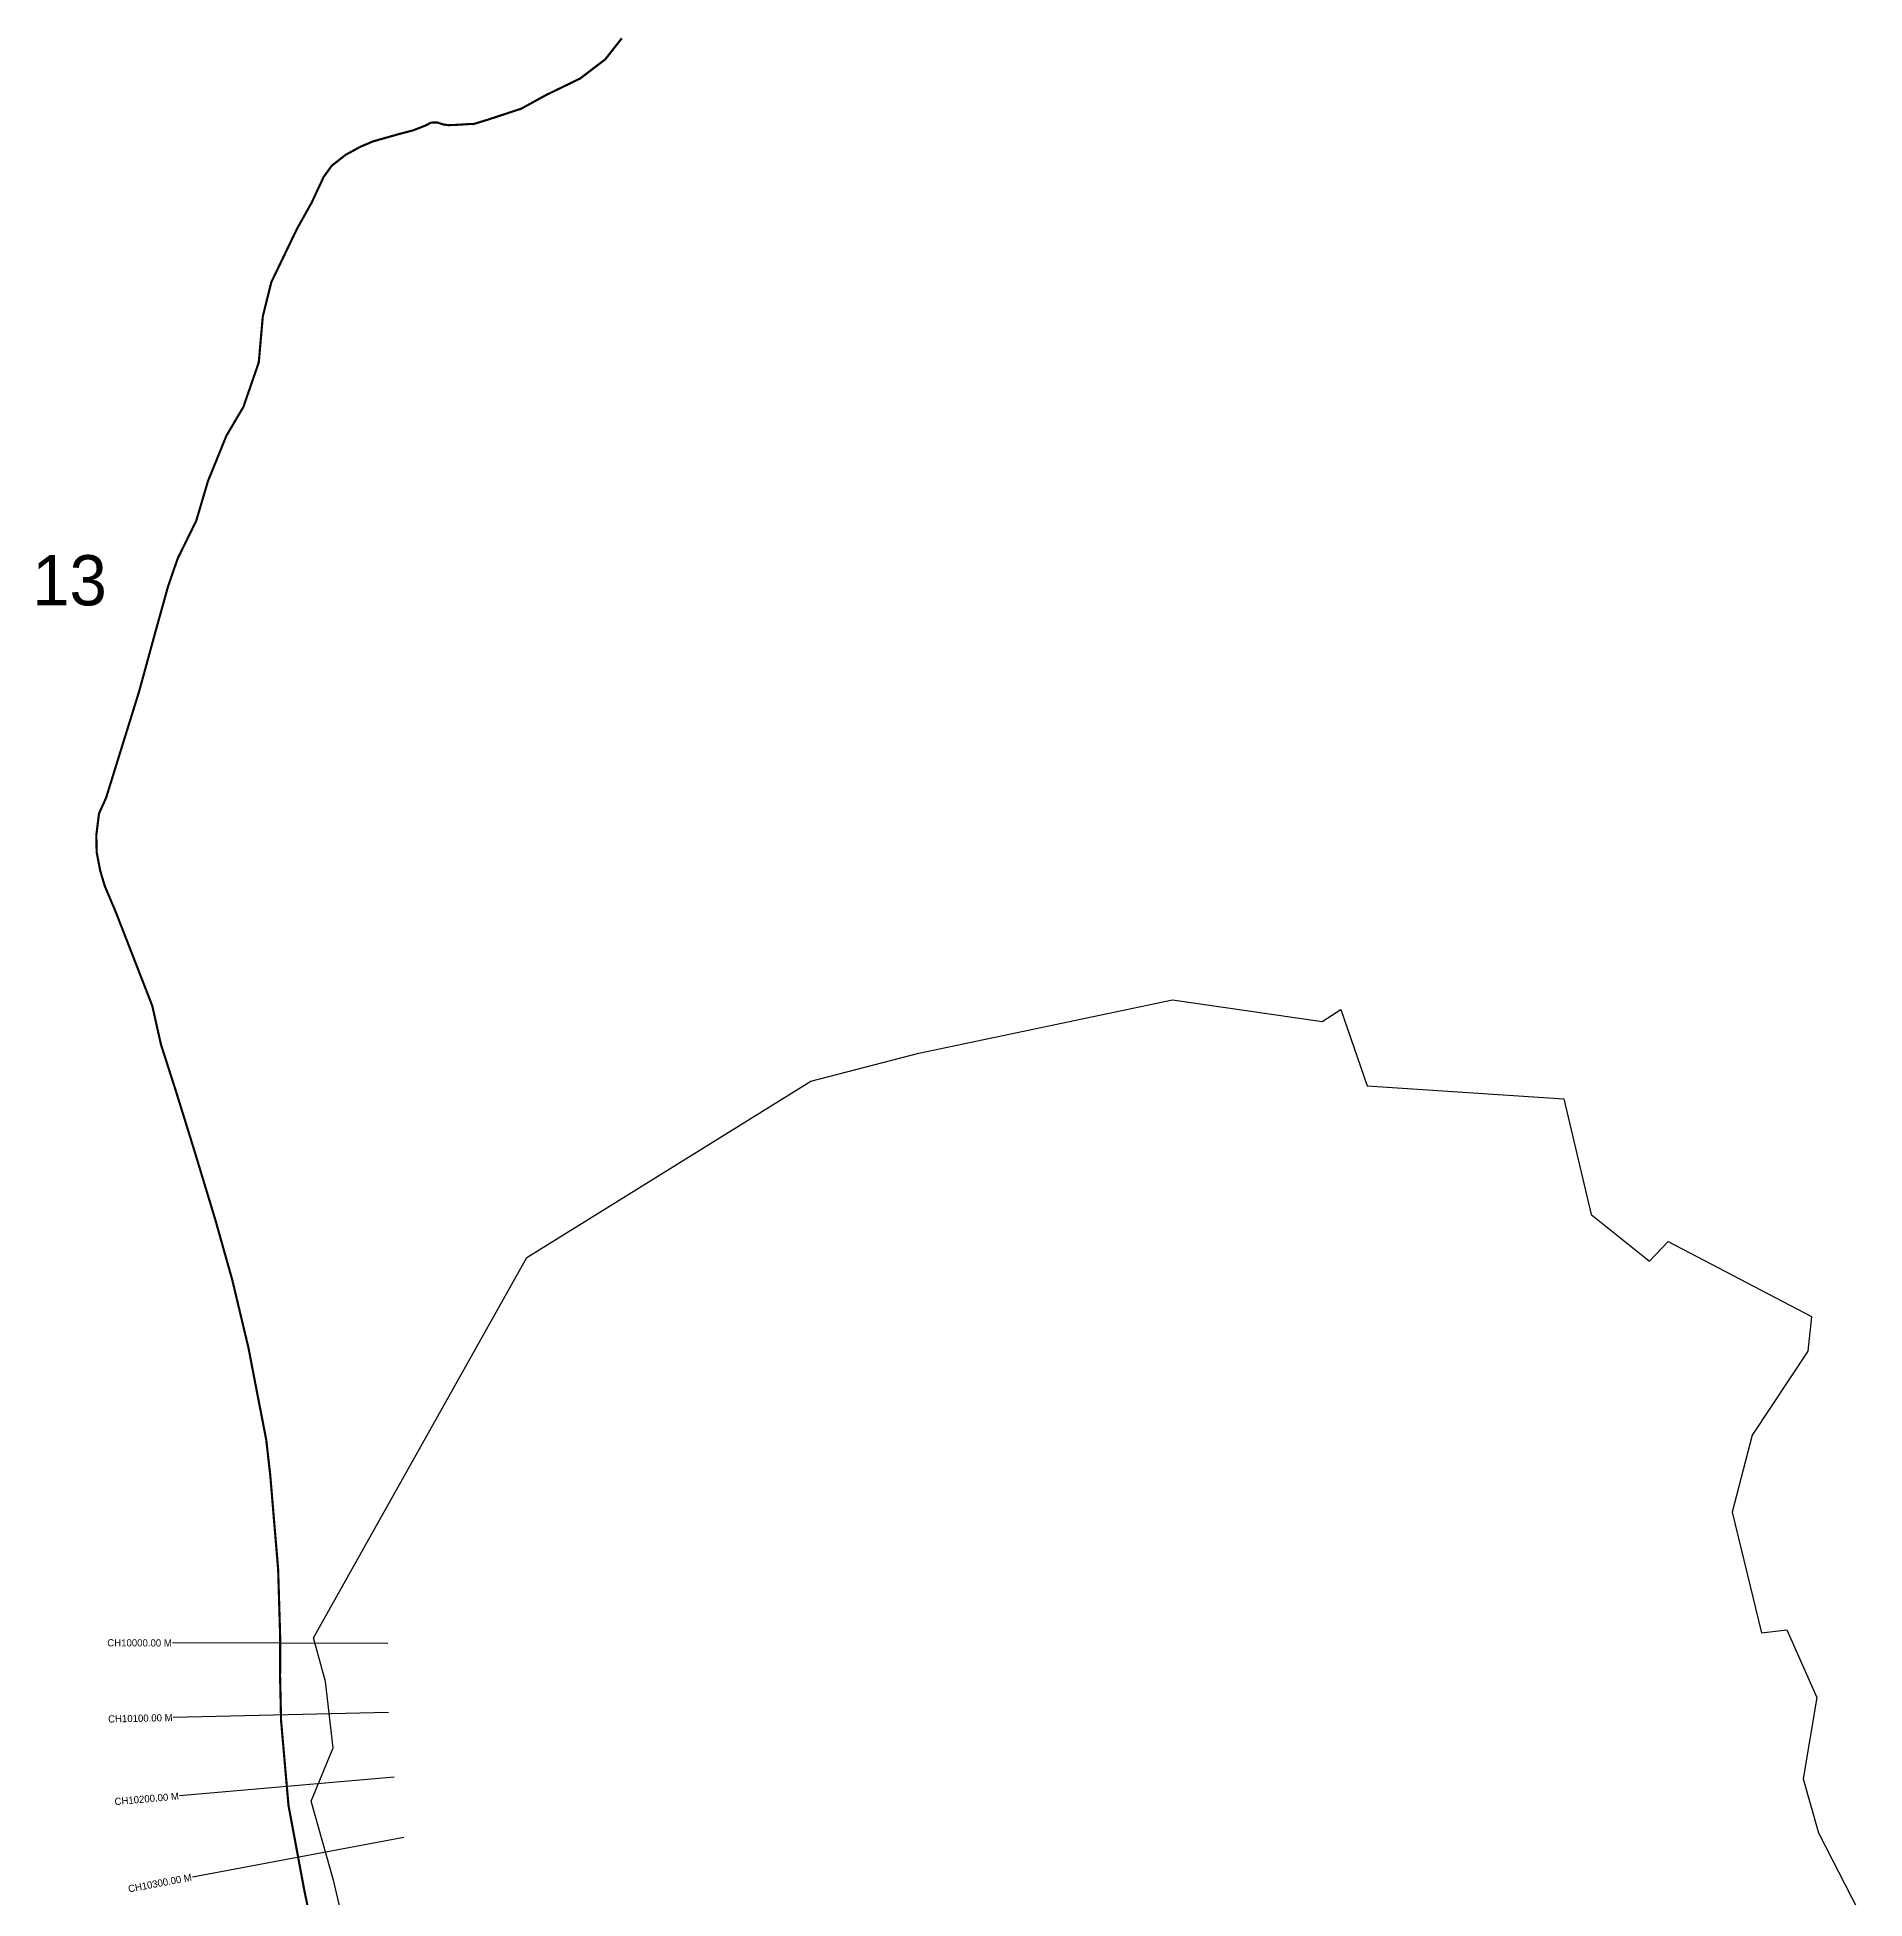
# Model space of a CAD drawing. Header units: metres. Extents: x 260189 to 264081, y 2216835 to 2221978.
# Drawn here: x 260189 to 262736, y 2219383 to 2221978 of the extents above; entities that cross this region are included whole.
import ezdxf
from ezdxf.enums import TextEntityAlignment as Align

# ---------------------------------------------------------------- set-up
doc = ezdxf.new("R2010")
doc.units = ezdxf.units.M
for name, color, linetype in [('CS', 134, 'Continuous'), ('CSMark', 6, 'Continuous'), ('NATURALLY PROTECTED', 3, 'Continuous')]:
    doc.layers.add(name, color=color, linetype=linetype)

msp = doc.modelspace()

# ---------------------------------------------------------------- linework, layer by layer
at = {"color": 6}
for points in [[(260638.4, 2219254.5), (260602.7, 2219406.9), (260571, 2219519.3), (260601.5, 2219593.5), (260590.8, 2219685.9), (260574.4, 2219746.7), (260871.8, 2220277.1), (261267.4, 2220522.8), (261417.9, 2220561.6), (261771.5, 2220636.1), (261980.1, 2220605.9), (262006.2, 2220622.5), (262043, 2220516.1)], [(262043, 2220516.1), (262316.8, 2220498)], [(262316.8, 2220498), (262355.3, 2220336.9), (262436.6, 2220271.8), (262462.4, 2220299.4), (262662.2, 2220194.6), (262657.3, 2220146.5), (262579.3, 2220029.3), (262551.7, 2219922), (262592.4, 2219753.7), (262628, 2219758.1), (262669.8, 2219663.5), (262650.6, 2219550.3), (262672, 2219474.9), (262736.5, 2219348.9)]]:
    msp.add_lwpolyline(points, dxfattribs=at)
at = {"layer": 'CS'}
for p, q in [((260677.8, 2219738.7), (260377.8, 2219739.6)), ((260678.8, 2219642.5), (260378.9, 2219635.8)), ((260686.5, 2219552.6), (260387.6, 2219526.4)), ((260700.3, 2219468.4), (260405.4, 2219413.3))]:
    msp.add_line(p, q, dxfattribs=at)
at = {"layer": 'NATURALLY PROTECTED', "const_width": 3, "flags": 128}
msp.add_lwpolyline([(261004, 2221976.5), (260981.1, 2221947.3), (260946.1, 2221920.5), (260897.9, 2221897.1), (260864, 2221878.4), (260817.8, 2221863.2), (260796.9, 2221856.8), (260794.2, 2221857.1), (260781.6, 2221856.3), (260769.8, 2221855.6), (260762.1, 2221855.4), (260755.1, 2221856.4), (260746.6, 2221859.2), (260738.2, 2221858.9), (260730.4, 2221854.9), (260713.4, 2221848.2), (260691.6, 2221842.5), (260657.1, 2221832.7), (260640.1, 2221825.5), (260619, 2221814), (260599.8, 2221798.9), (260588.5, 2221783.3), (260571.7, 2221747.4), (260551.4, 2221711.1), (260515.5, 2221636.6), (260503.6, 2221588.7), (260498, 2221524.7), (260476.6, 2221462.7), (260452.8, 2221422.3), (260427.2, 2221359.2), (260410.8, 2221303.8), (260384.9, 2221251.1), (260371.5, 2221212.3), (260354.5, 2221151.1), (260331.1, 2221065.6), (260285.1, 2220917.5), (260275.3, 2220895.7), (260271.6, 2220866), (260272, 2220842.1), (260277, 2220816), (260283.3, 2220794.9), (260298.7, 2220758.5), (260349.6, 2220627.7), (260361.6, 2220574.1), (260383.6, 2220505.4), (260408.2, 2220426), (260437.4, 2220329.7), (260461, 2220245.9), (260483.6, 2220151.1), (260494.1, 2220096.5), (260508.4, 2220022.8), (260514, 2219973.4), (260525, 2219842.2), (260527.8, 2219748.7), (260527.7, 2219692.6), (260529.1, 2219631.1), (260539.4, 2219513.3), (260561.7, 2219393.5), (260580.4, 2219305)], dxfattribs=at)

# ---------------------------------------------------------------- texts
at = {"insert": (260182.1, 2221256), "char_height": 70, "attachment_point": 1}
msp.add_mtext_dynamic_manual_height_columns('13', width=95.172, gutter_width=1, heights=[0], dxfattribs=at)
at = {"layer": 'CSMark'}
for s, rotation, p in [('CH10000.00 M', 359.8221, (260376.8, 2219739.6)), ('CH10100.00 M', 1.2983, (260377.9, 2219635.7)), ('CH10200.00 M', 4.9981, (260386.6, 2219526.3)), ('CH10300.00 M', 10.5649, (260404.4, 2219413.2))]:
    msp.add_text(s, height=10, rotation=rotation, dxfattribs=at).set_placement(p, align=Align.MIDDLE_RIGHT)

doc.saveas('drawing.dxf')
